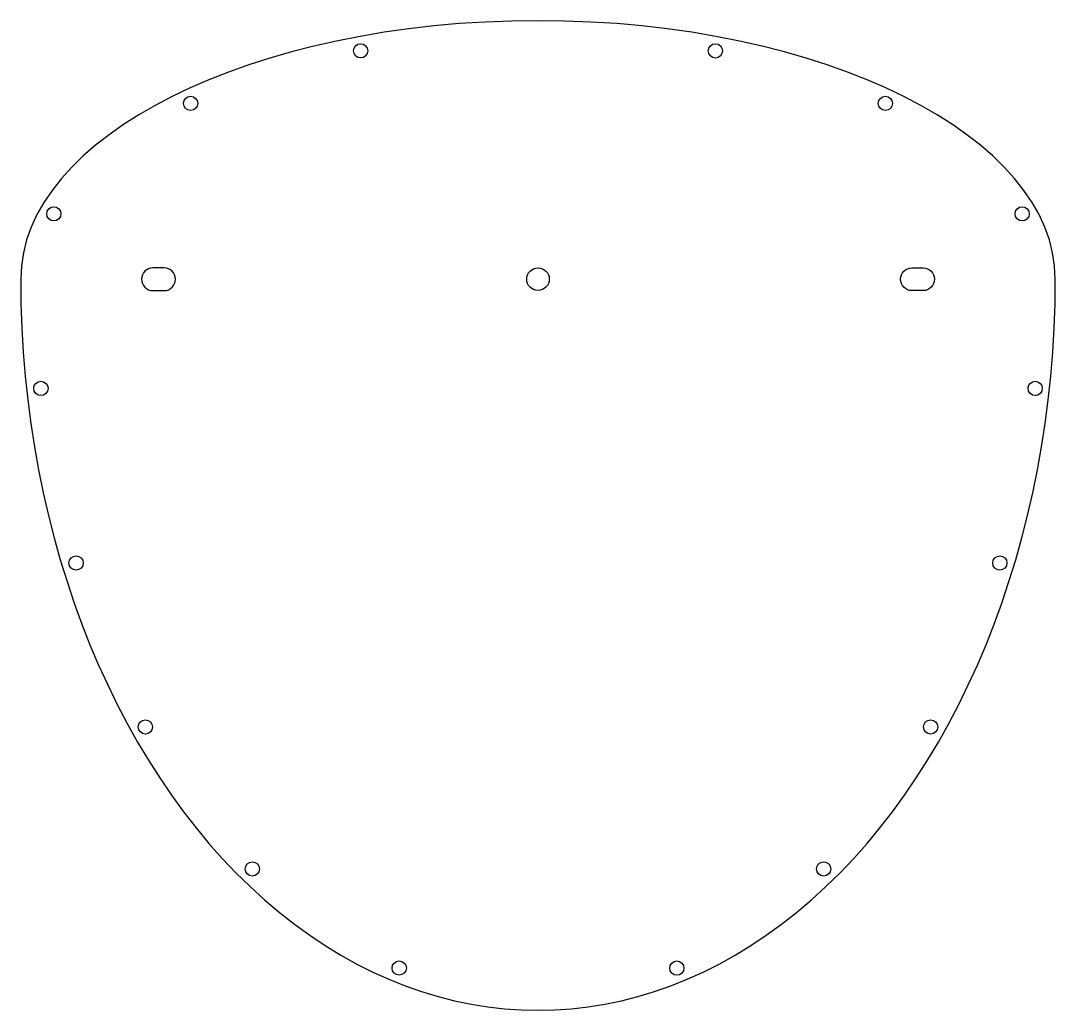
# Model space of a CAD drawing. Header units: millimetres. Extents: x -300 to -10, y -235 to 43.
import ezdxf

# ---------------------------------------------------------------- set-up
doc = ezdxf.new("R2010")
doc.units = ezdxf.units.MM
doc.layers.get('0').update_dxf_attribs({"linetype": 'CONTINUOUS'})

msp = doc.modelspace()

# ---------------------------------------------------------------- linework, layer by layer
for points in [[(-262.95, -32.93), (-259.77, -32.93, 1), (-259.77, -26.58), (-262.95, -26.58, 1)], [(-50.23, -32.93, -1), (-50.23, -26.58), (-47.05, -26.58, -1), (-47.05, -32.93)]]:
    msp.add_lwpolyline(points, format="xyb", close=True)
for centre, radius in [((-204.73, 34.29), 2), ((-105.27, 34.28), 2), ((-252.38, 19.56), 2), ((-57.62, 19.56), 2), ((-290.71, -11.41), 2), ((-19.29, -11.41), 2), ((-155, -29.75), 3.17), ((-294.34, -60.37), 2), ((-15.65, -60.37), 2), ((-284.46, -109.31), 2), ((-25.55, -109.31), 2), ((-265.05, -155.29), 2), ((-44.95, -155.29), 2), ((-235.07, -195.1), 2), ((-74.92, -195.1), 2), ((-193.9, -222.91), 2), ((-116.09, -222.92), 2)]:
    msp.add_circle(centre, radius)
for major_axis, ratio, start_param, end_param in [((-145, 0), 0.5, 3.141593, 6.283185), ((0, 205), 0.707317, 1.570796, 4.712389)]:
    msp.add_ellipse((-155, -29.75), major_axis=major_axis, ratio=ratio, start_param=start_param, end_param=end_param)

doc.saveas('drawing.dxf')
